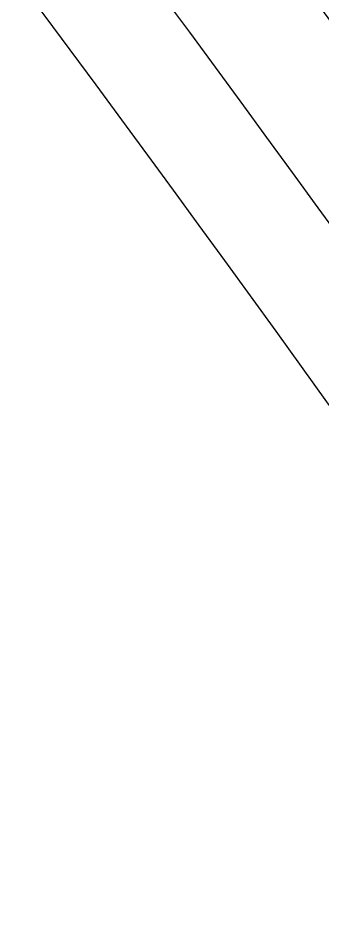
# Model space of a CAD drawing. Header units: metres. Extents: x 320992 to 330586, y 7396684 to 7409550.
# Drawn here: x 324121.64 to 324133.12, y 7400040.5 to 7400075.03 of the extents above; entities that cross this region are included whole.
import ezdxf

# ---------------------------------------------------------------- set-up
doc = ezdxf.new("R2010")
doc.units = ezdxf.units.M
doc.header["$LTSCALE"] = 10
for name, color, linetype, lineweight in [('U-HZ-EIXO L7-V1', 240, 'L7-V1_LINE', 30), ('U-HZ-EIXO L7-V2', 220, 'L7-V2_LINE', 30), ('U-HZ-EIXO TIC', 40, 'TIC_LINE', 30)]:
    doc.layers.add(name, color=color, linetype=linetype, lineweight=lineweight)
doc.styles.get("Standard").update_dxf_attribs({"font": 'arial.ttf'})
doc.linetypes.add('L7-V1_LINE', pattern='A,3.5,-0.25,["L7-V1",Standard,S=0.175,R=0,X=-0.05,Y=-0.1],-0.75', length=4.5)
doc.linetypes.add('L7-V2_LINE', pattern='A,3.5,-0.25,["L7-V2",Standard,S=0.175,R=0,X=-0.05,Y=-0.1],-0.75', length=4.5)
doc.linetypes.add('TIC_LINE', pattern='A,3.5,-0.25,["TIC",Standard,S=0.175,R=0,X=-0.05,Y=-0.1],-0.5', length=4.25)

msp = doc.modelspace()

# ---------------------------------------------------------------- linework, layer by layer
at = {"layer": 'U-HZ-EIXO L7-V1', "linetype": 'L7-V1_LINE', "lineweight": 30}
msp.add_arc((323158.874, 7399360.189), 1200, 26.613377, 36.64887, dxfattribs=at)
at = {"layer": 'U-HZ-EIXO L7-V2', "linetype": 'L7-V2_LINE', "lineweight": 30}
msp.add_arc((323162.252, 7399362.378), 1200, 26.613377, 36.636578, dxfattribs=at)
at = {"layer": 'U-HZ-EIXO TIC', "color": 40, "linetype": 'TIC_LINE', "lineweight": 30}
msp.add_arc((323166.051, 7399364.841), 1200, 26.613377, 36.622751, dxfattribs=at)

doc.saveas('drawing.dxf')
